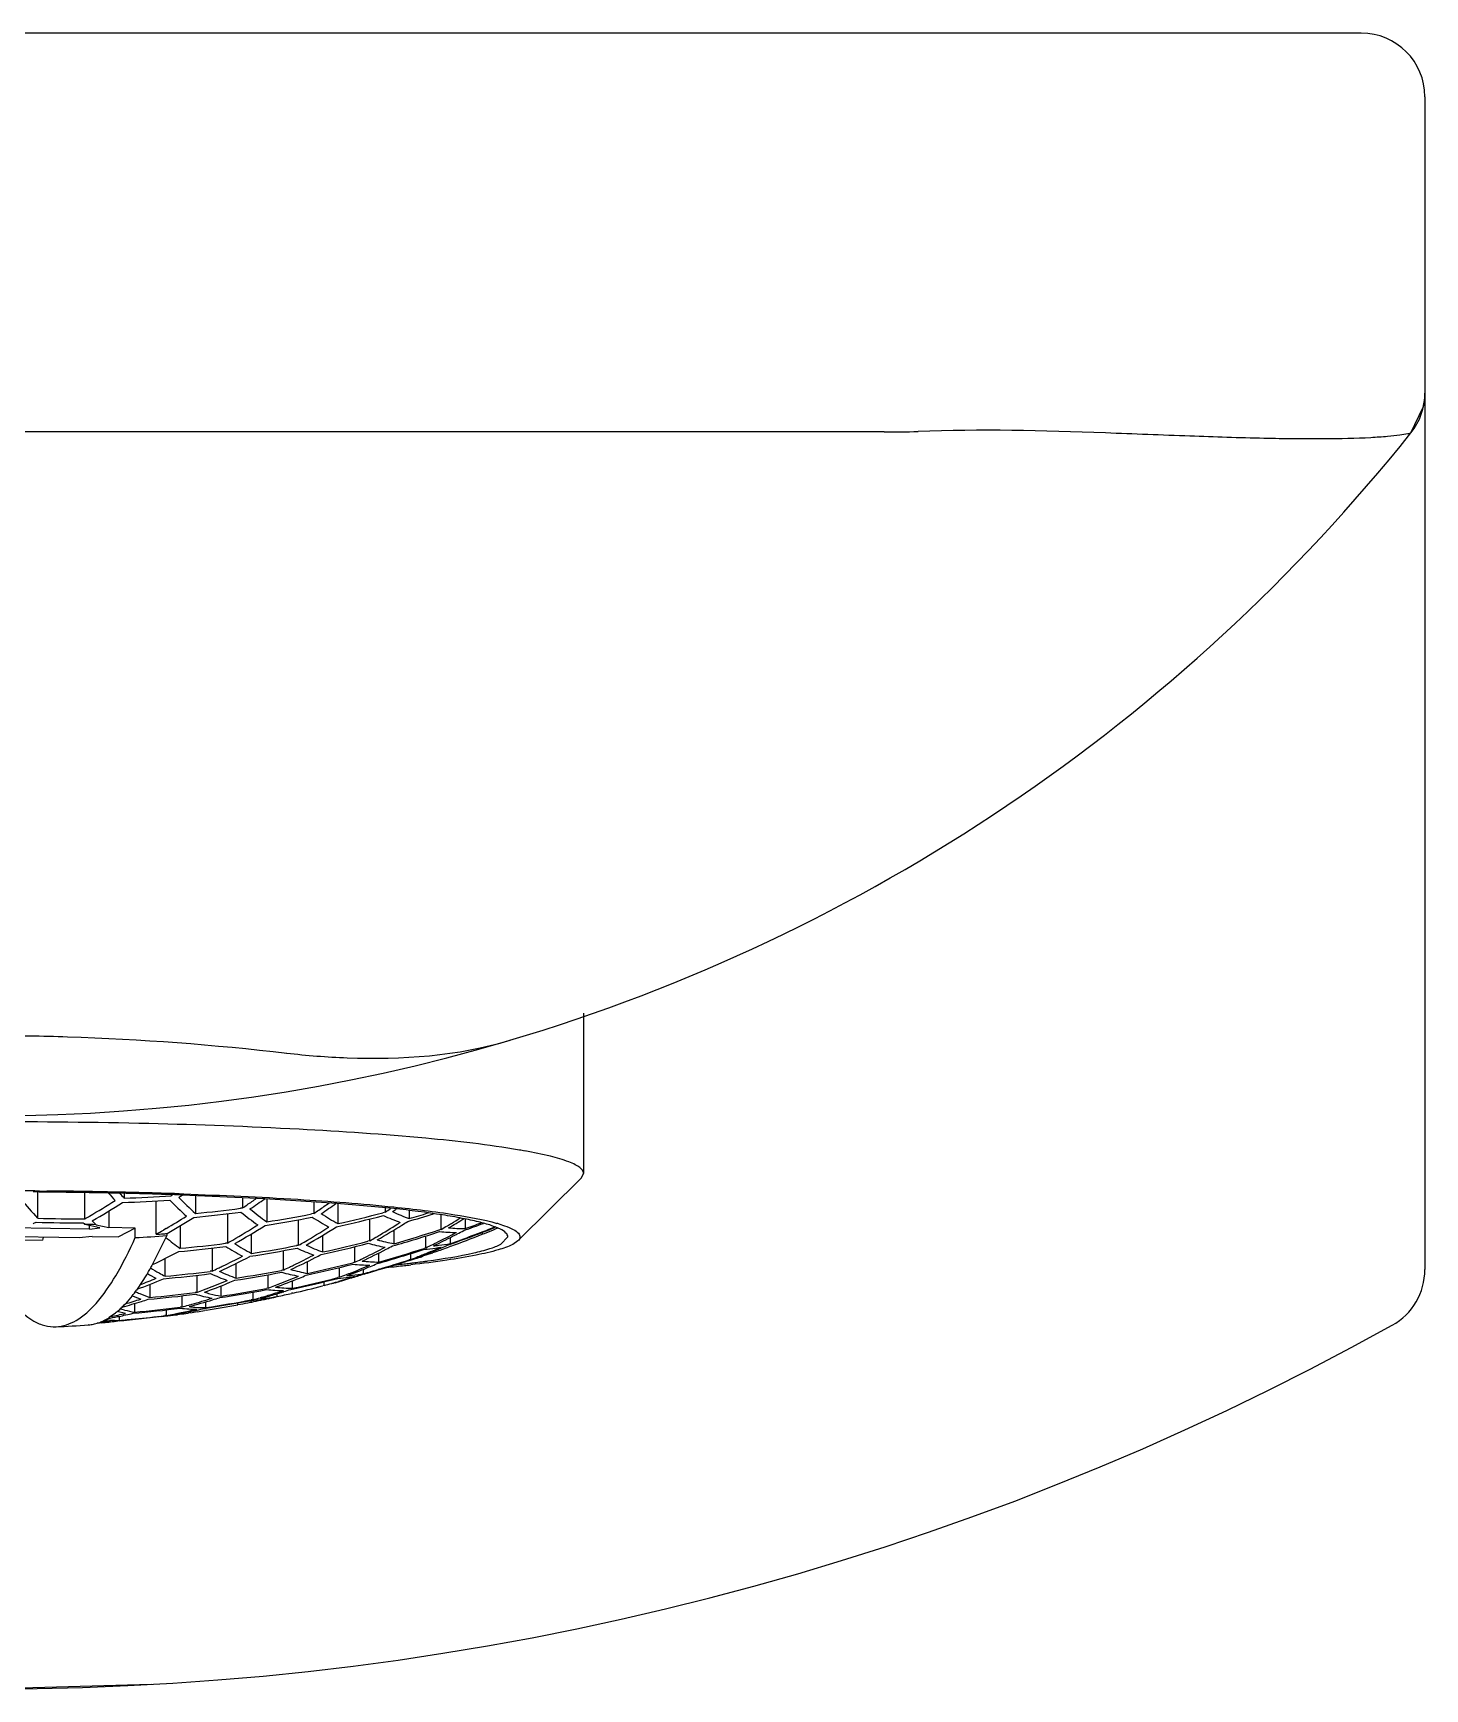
# Model space of a CAD drawing. Header units: millimetres. Extents: x 0 to 460316, y -63250 to 103204.
# Drawn here: x 204540.8 to 204562.65, y 47339.8 to 47365.8 of the extents above; entities that cross this region are included whole.
import ezdxf

# ---------------------------------------------------------------- set-up
doc = ezdxf.new("R2010")
doc.units = ezdxf.units.MM
doc.header["$LTSCALE"] = 25
doc.linetypes.add('HIDDEN', pattern=[9.525, 6.35, -3.175])
doc.layers.add('02___PRT_ALL_AXES', color=7, linetype='Continuous')
doc.layers.add('DEFAULT_2', color=8, linetype='HIDDEN')

msp = doc.modelspace()

# ---------------------------------------------------------------- linework, layer by layer
at = {"color": 7, "linetype": 'Continuous'}
for p, q in [((204561.65, 47365.796), (204518.65, 47365.796)), ((204562.65, 47364.796), (204562.65, 47346.38)), ((204562.647, 47360.071), (204562.65, 47360.143)), ((204562.43, 47359.518), (204562.625, 47359.925)), ((204554.161, 47359.537), (204526.138, 47359.537)), ((204562.431, 47359.519), (204562.43, 47359.518)), ((204549.44, 47350.407), (204549.44, 47347.891)), ((204548.409, 47346.832), (204549.405, 47347.82)), ((204549.405, 47347.82), (204549.44, 47347.891)), ((204540.89, 47347.598), (204540.794, 47347.599)), ((204540.821, 47347.615), (204540.89, 47347.615)), ((204540.867, 47347.188), (204540.867, 47347.598)), ((204540.89, 47347.615), (204540.896, 47347.615)), ((204540.89, 47347.615), (204540.896, 47347.615)), ((204541.007, 47347.597), (204540.89, 47347.598)), ((204540.896, 47347.615), (204541.008, 47347.614)), ((204541.607, 47347.177), (204541.607, 47347.587)), ((204542.225, 47347.576), (204542.225, 47347.503)), ((204543.088, 47347.571), (204543.161, 47347.568)), ((204541.986, 47347.302), (204541.986, 47347.039)), ((204542.726, 47346.934), (204542.726, 47347.458)), ((204542.986, 47347.555), (204542.965, 47347.54)), ((204542.986, 47347.555), (204542.965, 47347.54)), ((204542.965, 47347.555), (204542.965, 47347.54)), ((204543.136, 47347.551), (204543.086, 47347.553)), ((204544.436, 47347.494), (204543.136, 47347.551)), ((204543.344, 47347.543), (204543.344, 47347.263)), ((204544.084, 47347.347), (204544.051, 47347.343)), ((204544.084, 47347.347), (204544.052, 47347.343)), ((204544.084, 47347.511), (204544.084, 47347.347)), ((204545.563, 47347.42), (204544.436, 47347.494)), ((204544.463, 47347.491), (204544.463, 47347.13)), ((204545.203, 47347.446), (204545.203, 47347.261)), ((204546.46, 47347.338), (204545.563, 47347.42)), ((204545.582, 47347.416), (204545.582, 47347.102)), ((204546.322, 47347.35), (204546.322, 47347.282)), ((204546.702, 47347.307), (204546.702, 47347.181)), ((204541.845, 47347.034), (204541.608, 47347.089)), ((204541.679, 47347.017), (204541.679, 47347.073)), ((204541.785, 47347.085), (204541.986, 47347.039)), ((204543.105, 47347.069), (204543.105, 47346.714)), ((204543.845, 47347.257), (204543.845, 47346.796)), ((204544.964, 47346.763), (204544.964, 47347.163)), ((204545.203, 47347.261), (204545.168, 47347.255)), ((204545.203, 47347.261), (204545.168, 47347.255)), ((204546.083, 47346.834), (204546.083, 47347.175)), ((204546.322, 47347.282), (204546.286, 47347.273)), ((204546.322, 47347.282), (204546.286, 47347.273)), ((204547.203, 47347.013), (204547.203, 47347.238)), ((204547.582, 47347.173), (204547.582, 47347.024)), ((204548.055, 47347.054), (204548.037, 47347.047)), ((204548.055, 47347.053), (204548.038, 47347.046)), ((204548.078, 47347.046), (204548.078, 47347.026)), ((204548.106, 47347.098), (204548.199, 47347.068)), ((204541.518, 47346.88), (204540.098, 47346.9)), ((204541.679, 47347.017), (204540.456, 47347.034)), ((204540.528, 47346.85), (204540.942, 47346.844)), ((204541.722, 47346.901), (204541.518, 47346.88)), ((204541.679, 47347.017), (204541.845, 47347.034)), ((204541.722, 47346.901), (204542.136, 47346.895)), ((204542.4, 47347.033), (204541.986, 47347.039)), ((204542.4, 47347.033), (204542.136, 47346.895)), ((204542.4, 47346.883), (204542.4, 47347.033)), ((204542.893, 47346.914), (204542.672, 47346.464)), ((204542.885, 47347.026), (204542.842, 47347.001)), ((204542.885, 47347.026), (204542.842, 47347.001)), ((204542.891, 47346.943), (204542.898, 47346.947)), ((204542.893, 47346.946), (204542.893, 47346.914)), ((204543.845, 47346.796), (204543.814, 47346.792)), ((204543.845, 47346.796), (204543.814, 47346.793)), ((204544.224, 47346.634), (204544.224, 47346.942)), ((204545.344, 47346.657), (204545.344, 47346.919)), ((204546.083, 47346.834), (204546.05, 47346.825)), ((204546.083, 47346.834), (204546.05, 47346.826)), ((204546.463, 47346.786), (204546.463, 47347.003)), ((204546.964, 47346.723), (204546.964, 47346.909)), ((204547.203, 47347.013), (204547.17, 47347.002)), ((204547.203, 47347.013), (204547.17, 47347.002)), ((204547.343, 47346.883), (204547.343, 47346.787)), ((204547.844, 47346.963), (204547.844, 47346.934)), ((204548.078, 47347.026), (204548.05, 47347.015)), ((204548.139, 47346.779), (204548.25, 47346.895)), ((204548.409, 47346.832), (204548.327, 47346.776)), ((204542.866, 47346.555), (204542.866, 47346.276)), ((204543.606, 47346.719), (204543.606, 47346.357)), ((204544.725, 47346.374), (204544.725, 47346.677)), ((204544.964, 47346.763), (204544.932, 47346.756)), ((204544.964, 47346.763), (204544.932, 47346.757)), ((204545.845, 47346.495), (204545.845, 47346.74)), ((204546.224, 47346.499), (204546.224, 47346.641)), ((204546.725, 47346.54), (204546.699, 47346.532)), ((204546.725, 47346.54), (204546.699, 47346.532)), ((204546.725, 47346.54), (204546.725, 47346.632)), ((204546.964, 47346.723), (204546.934, 47346.714)), ((204546.964, 47346.723), (204546.934, 47346.714)), ((204546.968, 47346.624), (204547.001, 47346.637)), ((204546.968, 47346.624), (204547.001, 47346.637)), ((204547.114, 47346.661), (204547.069, 47346.645)), ((204547.104, 47346.679), (204547.104, 47346.657)), ((204547.114, 47346.66), (204547.104, 47346.657)), ((204547.352, 47346.746), (204547.329, 47346.738)), ((204547.352, 47346.746), (204547.329, 47346.738)), ((204542.578, 47346.3), (204542.43, 47346.073)), ((204542.672, 47346.464), (204542.662, 47346.445)), ((204542.672, 47346.464), (204542.662, 47346.446)), ((204543.367, 47346.291), (204543.367, 47346.023)), ((204543.606, 47346.357), (204543.577, 47346.353)), ((204543.606, 47346.357), (204543.577, 47346.353)), ((204543.986, 47346.246), (204543.986, 47346.48)), ((204544.487, 47346.09), (204544.487, 47346.3)), ((204544.725, 47346.374), (204544.695, 47346.368)), ((204544.725, 47346.374), (204544.695, 47346.368)), ((204545.105, 47346.32), (204545.105, 47346.508)), ((204545.606, 47346.261), (204545.578, 47346.254)), ((204545.606, 47346.261), (204545.578, 47346.254)), ((204545.606, 47346.261), (204545.606, 47346.412)), ((204545.845, 47346.495), (204545.814, 47346.487)), ((204545.845, 47346.495), (204545.814, 47346.487)), ((204545.994, 47346.31), (204545.961, 47346.301)), ((204545.994, 47346.31), (204545.961, 47346.301)), ((204545.985, 47346.317), (204545.985, 47346.387)), ((204546.233, 47346.388), (204546.225, 47346.386)), ((204546.233, 47346.388), (204546.225, 47346.386)), ((204546.478, 47346.457), (204546.487, 47346.458)), ((204546.495, 47346.456), (204546.503, 47346.457)), ((204542.43, 47346.073), (204542.419, 47346.058)), ((204542.43, 47346.073), (204542.419, 47346.058)), ((204542.628, 47346.149), (204542.628, 47345.943)), ((204543.367, 47346.023), (204543.339, 47346.019)), ((204543.367, 47346.023), (204543.339, 47346.019)), ((204543.747, 47345.964), (204543.747, 47346.125)), ((204544.248, 47345.909), (204544.248, 47346.027)), ((204544.487, 47346.09), (204544.458, 47346.084)), ((204544.487, 47346.09), (204544.458, 47346.085)), ((204544.627, 47345.957), (204544.627, 47346.002)), ((204544.875, 47346.012), (204544.855, 47346.008)), ((204544.875, 47346.012), (204544.855, 47346.008)), ((204544.866, 47346.087), (204544.866, 47346.203)), ((204545.367, 47346.131), (204545.342, 47346.125)), ((204545.367, 47346.131), (204545.342, 47346.125)), ((204545.367, 47346.131), (204545.367, 47346.19)), ((204545.536, 47346.174), (204545.484, 47346.16)), ((204545.643, 47346.205), (204545.673, 47346.214)), ((204545.643, 47346.205), (204545.673, 47346.214)), ((204545.673, 47346.214), (204545.659, 47346.21)), ((204545.673, 47346.214), (204545.659, 47346.21)), ((204542.164, 47345.763), (204542.169, 47345.762)), ((204542.164, 47345.763), (204542.169, 47345.762)), ((204542.169, 47345.762), (204542.232, 47345.746)), ((204542.349, 47345.966), (204542.244, 47345.844)), ((204542.351, 47345.969), (204542.349, 47345.966)), ((204542.351, 47345.968), (204542.349, 47345.966)), ((204542.389, 47345.848), (204542.389, 47345.712)), ((204542.89, 47345.662), (204542.89, 47345.748)), ((204543.129, 47345.792), (204543.102, 47345.788)), ((204543.129, 47345.792), (204543.102, 47345.788)), ((204543.129, 47345.968), (204543.129, 47345.792)), ((204543.516, 47345.743), (204543.488, 47345.738)), ((204543.516, 47345.743), (204543.488, 47345.738)), ((204543.508, 47345.783), (204543.508, 47345.874)), ((204544.009, 47345.83), (204544.009, 47345.857)), ((204544.228, 47345.871), (204544.211, 47345.867)), ((204544.228, 47345.871), (204544.211, 47345.867)), ((204544.248, 47345.909), (204544.221, 47345.904)), ((204544.248, 47345.909), (204544.221, 47345.904)), ((204541.671, 47345.513), (204541.663, 47345.512)), ((204541.671, 47345.512), (204541.663, 47345.512)), ((204541.867, 47345.544), (204541.799, 47345.537)), ((204541.84, 47345.541), (204541.799, 47345.538)), ((204541.822, 47345.545), (204542.009, 47345.567)), ((204541.867, 47345.544), (204541.84, 47345.541)), ((204542.089, 47345.698), (204541.991, 47345.628)), ((204542.158, 47345.577), (204542.092, 47345.57)), ((204542.158, 47345.577), (204542.092, 47345.57)), ((204542.247, 47345.692), (204542.115, 47345.72)), ((204542.15, 47345.582), (204542.15, 47345.648)), ((204542.221, 47345.663), (204542.252, 47345.67)), ((204542.221, 47345.663), (204542.252, 47345.669)), ((204542.789, 47345.645), (204542.81, 47345.647)), ((204542.789, 47345.645), (204542.81, 47345.647)), ((204542.89, 47345.662), (204542.864, 47345.659)), ((204542.89, 47345.662), (204542.864, 47345.659)), ((204543.269, 47345.704), (204543.229, 47345.698)), ((204543.269, 47345.704), (204543.269, 47345.724))]:
    msp.add_line(p, q, dxfattribs=at)
for centre, radius, start, end in [((204561.65, 47364.796), 1, 0, 90), ((204561.65, 47360.143), 1, 321.3979, 0.0001), ((204561.646, 47360.144), 1.004, 347.3872, 355.8414), ((204554.373, 47367.092), 7.558, 268.3928, 272.4071), ((204540.15, 47377.308), 28.511, 286.5721, 321.3977), ((204546.784, 47338.64), 9.758, 79.7561, 80.2833), ((204540.15, 47252.769), 94.848, 89.59488, 89.99987), ((204540.192, 47258.969), 88.631, 88.84407, 89.47263), ((204540.177, 47255.776), 91.842, 88.88399, 89.48156), ((204540.32, 47263.204), 84.412, 88.12102, 88.88296), ((204547.503, 47352.454), 7.366, 221.4103, 222.6356), ((204540.376, 47267.42), 80.179, 88.06347, 88.85428), ((204547.594, 47352.44), 7.295, 221.8008, 222.6008), ((204546.422, 47352.349), 7.583, 219.8883, 222.8932), ((204535.823, 47357.307), 11.664, 300.1446, 302.4607), ((204535.964, 47357.246), 11.626, 299.6956, 302.4394), ((204541.612, 47366.629), 19.204, 271.7541, 273.9641), ((204541.636, 47366.643), 19.149, 271.7614, 273.9777), ((204547.305, 47351.774), 6.129, 224.5856, 227.9866), ((204536.114, 47357.789), 12.414, 304.1405, 304.4324), ((204547.349, 47351.709), 5.984, 224.5004, 227.9864), ((204541.524, 47366.53), 19.353, 275.3963, 277.5043), ((204537.114, 47357.669), 12.454, 304.0312, 304.4363), ((204537.026, 47357.796), 12.608, 304.4371, 305.262), ((204537.169, 47357.747), 12.566, 304.0274, 305.3064), ((204547.212, 47350.951), 4.707, 230.2282, 234.2761), ((204538.231, 47357.588), 12.459, 304.0249, 304.4587), ((204538.137, 47357.725), 12.626, 304.4597, 305.3564), ((204538.287, 47357.671), 12.565, 304.0337, 305.3161), ((204539.343, 47357.574), 12.435, 304.1407, 304.6043), ((204539.469, 47357.562), 12.413, 304.1598, 304.4854), ((204535.737, 47356.765), 10.908, 297.631, 297.9088), ((204541.496, 47366.613), 19.499, 268.0792, 270.2533), ((204541.52, 47366.627), 19.45, 268.0765, 270.256), ((204546.152, 47351.678), 6.458, 224.9537, 225.2767), ((204535.971, 47357.056), 11.373, 299.7063, 300.1365), ((204540.239, 47279.983), 67.12, 88.68028, 88.83206), ((204546.251, 47351.663), 6.395, 224.9217, 225.7052), ((204536.919, 47357.168), 11.767, 300.4674, 302.277), ((204537.074, 47357.092), 11.698, 299.8597, 302.2696), ((204541.5, 47366.516), 19.401, 275.3808, 277.5797), ((204538.064, 47357.012), 11.738, 299.9765, 302.2162), ((204538.207, 47356.961), 11.688, 299.4964, 302.2198), ((204547.138, 47350.995), 4.822, 230.3206, 234.2702), ((204541.389, 47366.409), 19.575, 278.9614, 281.1606), ((204541.413, 47366.423), 19.533, 278.9828, 281.0838), ((204539.18, 47356.964), 11.727, 300.0503, 302.2674), ((204539.325, 47356.917), 11.67, 299.5539, 302.2831), ((204547.258, 47350.41), 3.821, 237.0228, 241.6082), ((204547.357, 47350.388), 3.734, 236.9299, 241.624), ((204541.279, 47366.309), 19.728, 282.525, 284.7359), ((204541.304, 47366.323), 19.691, 282.5503, 284.658), ((204540.468, 47356.89), 11.563, 299.7137, 301.9466), ((204540.273, 47357.016), 11.723, 300.614, 302.4331), ((204547.602, 47350.007), 3.068, 244.8367, 250.1534), ((204547.742, 47350.06), 3.061, 244.8048, 250.1348), ((204540.313, 47357.143), 11.86, 301.9396, 302.4529), ((204541.169, 47366.218), 19.862, 286.0998, 287.32), ((204541.193, 47366.233), 19.832, 286.1271, 287.023), ((204541.555, 47356.814), 11.312, 299.949, 300.5213), ((204541.507, 47356.897), 11.408, 300.521, 300.8831), ((204540.585, 47365.875), 20.258, 289.4142, 291.6196), ((204541.629, 47356.899), 11.386, 299.9859, 301.3737), ((204540.609, 47365.888), 20.253, 289.4195, 291.5162), ((204541.443, 47357.003), 11.532, 300.8839, 301.695), ((204540.822, 47366.003), 20.167, 289.5109, 290.4419), ((204540.846, 47366.017), 20.152, 289.527, 290.2808), ((204547.386, 47344.676), 2.527, 73.4292, 74.089), ((204546.49, 47345.163), 5.797, 162.6948, 163.143), ((204541.412, 47366.98), 20.121, 272.8122, 274.2192), ((204537.08, 47356.896), 11.45, 299.543, 300.2146), ((204541.39, 47366.715), 19.826, 273.8646, 274.1871), ((204541.548, 47364.584), 17.689, 274.1801, 274.3608), ((204545.852, 47350.58), 4.743, 231.1836, 234.6056), ((204541.291, 47366.397), 19.766, 275.2659, 277.3339), ((204538.21, 47356.763), 11.449, 299.4853, 299.969), ((204546.004, 47349.969), 3.78, 237.2913, 241.9125), ((204539.327, 47356.714), 11.437, 299.5318, 300.043), ((204541.045, 47366.178), 20.022, 282.3259, 284.5023), ((204541.069, 47366.191), 19.996, 282.3431, 284.4252), ((204546.794, 47349.359), 2.669, 253.9937, 259.791), ((204540.442, 47356.73), 11.391, 299.6843, 300.2246), ((204540.394, 47356.813), 11.487, 300.2244, 300.6091), ((204546.934, 47349.407), 2.662, 253.9865, 259.7981), ((204540.934, 47366.086), 20.103, 285.8903, 288.0951), ((204540.958, 47366.1), 20.082, 285.9078, 288.017), ((204542.49, 47356.18), 10.461, 295.9663, 296.2905), ((204542.645, 47356.115), 10.359, 295.3492, 295.9041), ((204542.402, 47356.355), 10.657, 296.2955, 298.2151), ((204546.897, 47349.218), 2.471, 276.3045, 280.4092), ((204542.56, 47356.288), 10.552, 295.9077, 297.6268), ((204547.434, 47349.395), 2.431, 263.9545, 270.1627), ((204547.573, 47349.448), 2.424, 263.975, 270.2012), ((204540.372, 47365.761), 20.255, 290.1589, 291.6486), ((204542.465, 47356.472), 10.759, 297.6234, 298.2488), ((204544.501, 47355.741), 9.42, 290.7867, 291.8045), ((204544.469, 47355.822), 9.507, 291.8034, 292.1273), ((204538.063, 47356.248), 10.819, 295.2037, 297.6322), ((204541.267, 47366.383), 19.803, 275.2545, 277.4082), ((204539.197, 47356.141), 10.784, 294.8152, 297.6399), ((204539.044, 47356.219), 10.867, 295.7558, 297.6291), ((204545.904, 47350), 3.865, 237.3708, 241.8896), ((204541.155, 47366.277), 19.922, 278.7896, 280.9492), ((204541.18, 47366.291), 19.891, 278.8048, 280.8733), ((204540.338, 47356.083), 10.696, 294.9011, 297.1766), ((204540.163, 47356.199), 10.833, 295.8403, 297.721), ((204546.256, 47349.554), 3.128, 245.0988, 250.3061), ((204546.396, 47349.597), 3.122, 245.075, 250.2923), ((204540.226, 47356.305), 10.945, 297.1702, 297.7319), ((204541.404, 47355.996), 10.488, 295.0505, 295.6684), ((204541.369, 47356.068), 10.568, 295.6681, 296.0128), ((204541.46, 47356.131), 10.619, 295.08, 297.3499), ((204541.283, 47356.243), 10.763, 296.0177, 297.9135), ((204540.697, 47365.958), 20.245, 285.77, 287.9579), ((204540.722, 47365.971), 20.235, 285.7786, 287.88), ((204540.46, 47365.828), 20.285, 286.5189, 287.9162), ((204540.485, 47365.842), 20.285, 286.4609, 287.8382), ((204541.346, 47356.355), 10.87, 297.3436, 297.9353), ((204544.103, 47355.139), 8.997, 286.4125, 286.781), ((204546.056, 47349.085), 2.637, 284.136, 285.7608), ((204544.091, 47355.18), 9.04, 286.7811, 287.2552), ((204543.376, 47355.518), 9.582, 290.4574, 291.1835), ((204546.04, 47349.142), 2.697, 285.764, 288.0566), ((204543.352, 47355.58), 9.648, 291.183, 291.4751), ((204546.195, 47349.133), 2.638, 284.1951, 286.1722), ((204543.501, 47355.517), 9.545, 290.4868, 290.8977), ((204546.024, 47349.192), 2.75, 288.0519, 288.8015), ((204543.332, 47355.63), 9.702, 291.4753, 291.99), ((204543.482, 47355.566), 9.597, 290.8977, 291.2955), ((204546.172, 47349.212), 2.719, 286.1793, 289.2696), ((204546.76, 47349.148), 2.455, 274.1879, 278.3075), ((204542.525, 47356.107), 10.38, 295.3158, 295.9667), ((204543.296, 47355.72), 9.799, 291.9907, 292.8826), ((204543.437, 47355.68), 9.719, 291.508, 292.5188), ((204546.9, 47349.187), 2.44, 274.2271, 276.2974), ((204543.255, 47355.817), 9.905, 292.8821, 293.4835), ((204546.755, 47349.182), 2.489, 278.3053, 280.3461), ((204540.37, 47365.766), 20.261, 289.4423, 289.746), ((204543.403, 47355.763), 9.81, 292.5177, 292.8152), ((204543.375, 47355.829), 9.881, 292.8157, 293.5193), ((204540.37, 47365.764), 20.259, 289.746, 290.0904), ((204539.072, 47348.408), 4.091, 328.9789, 329.289), ((204538.734, 47348.607), 4.484, 329.3128, 331.1705), ((204544.474, 47349.554), 3.744, 239.7785, 242.1472), ((204544.698, 47349.727), 3.907, 238.202, 240.4765), ((204544.598, 47349.551), 3.705, 240.4828, 242.1365), ((204541.032, 47366.252), 20.097, 275.1651, 277.2867), ((204541.057, 47366.266), 20.072, 275.1729, 277.2131), ((204544.908, 47349.2), 3.173, 245.2904, 250.4176), ((204539.164, 47355.97), 10.59, 294.8003, 295.3628), ((204539.13, 47356.041), 10.669, 295.3626, 295.7511), ((204545.048, 47349.232), 3.169, 245.2735, 250.4077), ((204540.92, 47366.147), 20.165, 278.6729, 280.8057), ((204540.944, 47366.161), 20.145, 278.6827, 280.7303), ((204541.041, 47355.515), 10.035, 291.0492, 293.005), ((204545.449, 47348.958), 2.724, 254.0521, 259.7325), ((204540.284, 47355.951), 10.557, 294.8811, 295.4699), ((204540.249, 47356.023), 10.637, 295.4697, 295.8356), ((204545.589, 47348.996), 2.719, 254.0469, 259.7378), ((204541.123, 47355.605), 10.12, 292.3793, 293.0174), ((204540.809, 47366.049), 20.214, 282.1991, 284.3536), ((204540.833, 47366.062), 20.199, 282.2091, 284.2769), ((204545.414, 47348.739), 2.502, 273.8307, 277.8694), ((204542.247, 47355.38), 9.718, 290.2172, 290.9093), ((204542.224, 47355.441), 9.783, 290.9089, 291.219), ((204542.366, 47355.389), 9.703, 290.2384, 290.8867), ((204545.555, 47348.768), 2.489, 273.8587, 275.8865), ((204542.921, 47355.129), 9.325, 287.5771, 288.2687), ((204545.409, 47348.771), 2.534, 277.8676, 279.8701), ((204542.166, 47355.588), 9.941, 291.2235, 293.2005), ((204543.056, 47355.087), 9.251, 287.2625, 287.5512), ((204545.552, 47348.797), 2.518, 275.8929, 279.917), ((204546.089, 47348.942), 2.491, 263.7867, 269.8466), ((204542.31, 47355.533), 9.857, 290.8895, 292.5561), ((204543.039, 47355.141), 9.307, 287.5517, 288.2907), ((204540.244, 47365.724), 20.247, 286.1078, 286.4027), ((204540.458, 47365.835), 20.292, 285.7334, 286.5189), ((204546.229, 47348.984), 2.485, 263.8019, 269.8753), ((204540.483, 47365.848), 20.292, 285.7334, 286.4377), ((204540.245, 47365.72), 20.243, 286.4993, 287.1267), ((204542.248, 47355.684), 10.021, 292.5535, 293.2219), ((204543.716, 47373.252), 26.966, 275.5904, 275.9312), ((204544.135, 47367.951), 21.624, 276.2863, 276.5927), ((204543.96, 47370.905), 24.606, 275.932, 276.22), ((204544.114, 47355.103), 8.96, 286.0274, 286.4125), ((204544.333, 47366.235), 19.897, 276.5933, 276.8605), ((204544.16, 47369.064), 22.755, 276.2205, 276.4712), ((204544.475, 47365.051), 18.705, 276.8616, 277.0224), ((204544.626, 47363.83), 17.474, 277.0206, 277.3499), ((204544.801, 47362.478), 16.111, 277.3508, 277.6159), ((204544.936, 47361.461), 15.085, 277.6164, 277.8376), ((204561.65, 47346.38), 1, 299.1149, 0), ((204540.336, 47347.567), 2.572, 321.5696, 324.0737), ((204543.727, 47349.03), 3.277, 246.0979, 247.4485), ((204538.93, 47355.514), 10.069, 290.3411, 292.861), ((204543.674, 47348.9), 3.137, 247.437, 250.5158), ((204538.787, 47355.587), 10.139, 291.3579, 292.8565), ((204540.821, 47366.137), 20.275, 275.1127, 277.136), ((204539.999, 47355.298), 9.868, 289.9599, 290.5978), ((204539.976, 47355.358), 9.932, 290.5975, 290.9445), ((204540.076, 47355.402), 9.977, 289.9724, 292.2905), ((204544.257, 47348.741), 2.824, 254.1164, 255.9568), ((204539.919, 47355.506), 10.091, 290.9489, 292.8925), ((204544.234, 47348.648), 2.728, 255.9477, 259.7143), ((204540.683, 47366.019), 20.308, 278.6059, 280.7232), ((204540.708, 47366.033), 20.298, 278.6107, 280.648), ((204540, 47355.591), 10.181, 292.285, 292.8966), ((204544.742, 47348.587), 2.536, 263.6644, 269.6163), ((204541.951, 47354.899), 9.291, 285.7769, 287.0987), ((204541.122, 47355.308), 9.813, 290.0539, 290.717), ((204541.805, 47354.985), 9.399, 286.5876, 288.0975), ((204541.099, 47355.368), 9.877, 290.7166, 291.0448), ((204541.2, 47355.416), 9.916, 290.0733, 292.3847), ((204544.882, 47348.62), 2.532, 263.6753, 269.6367), ((204540.356, 47365.815), 20.312, 282.1387, 282.7961), ((204541.926, 47354.981), 9.377, 287.0972, 287.4017), ((204541.909, 47355.034), 9.432, 287.4021, 288.1108), ((204540.571, 47365.922), 20.307, 282.1387, 284.2828), ((204540.596, 47365.935), 20.302, 282.142, 284.206), ((204540.358, 47365.806), 20.303, 282.8533, 284.2097), ((204542.992, 47354.893), 9.078, 285.1667, 285.9244), ((204542.978, 47354.942), 9.129, 285.924, 286.2082), ((204543.11, 47354.906), 9.062, 285.1832, 285.9166), ((204542.968, 47354.977), 9.166, 286.2084, 286.6561), ((204544.846, 47348.772), 2.688, 284.8836, 285.6561), ((204544.834, 47348.812), 2.73, 285.6594, 287.5787), ((204542.947, 47355.046), 9.237, 286.6567, 287.5774), ((204543.096, 47354.955), 9.113, 285.9162, 286.2266), ((204543.074, 47355.031), 9.192, 286.4266, 287.2631), ((204541.179, 47346.82), 1.444, 310.369, 314.6146), ((204539.7, 47354.876), 9.42, 285.3514, 287.2779), ((204541, 47347.003), 1.7, 314.5708, 317.0043), ((204542.87, 47348.35), 2.682, 256.2237, 259.6595), ((204539.557, 47354.968), 9.513, 286.3991, 287.9347), ((204543.528, 47348.865), 3.126, 247.8805, 250.5261), ((204540.559, 47365.997), 20.383, 275.081, 277.1725), ((204540.584, 47366.01), 20.378, 275.0825, 277.099), ((204539.659, 47355.008), 9.559, 287.2749, 287.9358), ((204540.796, 47366.123), 20.29, 275.1082, 277.2094), ((204543.392, 47348.34), 2.582, 263.5879, 266.6864), ((204541.366, 47354.488), 8.957, 281.278, 282.9074), ((204540.735, 47354.755), 9.277, 284.9531, 285.6585), ((204540.721, 47354.803), 9.327, 285.6582, 285.9711), ((204543.39, 47348.308), 2.55, 266.6893, 269.4721), ((204540.829, 47354.837), 9.355, 284.9644, 287.3156), ((204543.534, 47348.37), 2.587, 263.5971, 265.5481), ((204540.687, 47354.921), 9.45, 285.975, 287.9888), ((204541.485, 47354.485), 8.941, 281.8738, 282.1688), ((204543.531, 47348.336), 2.553, 265.5461, 269.4823), ((204544.1, 47348.652), 2.764, 254.0935, 259.6911), ((204541.476, 47354.526), 8.983, 282.1691, 282.9127), ((204540.445, 47365.894), 20.351, 278.5854, 280.698), ((204540.47, 47365.907), 20.352, 278.5854, 280.6226), ((204540.231, 47365.778), 20.303, 279.3116, 280.7234), ((204540.782, 47354.99), 9.516, 287.3112, 287.9942), ((204542.522, 47354.424), 8.722, 279.8199, 280.8822), ((204542.513, 47354.47), 8.768, 280.8815, 281.1649), ((204540.15, 47366.444), 20.974, 281.164, 281.2124), ((204544.065, 47348.428), 2.537, 273.5777, 277.5588), ((204542.502, 47354.523), 8.823, 281.2814, 282.2241), ((204541.861, 47354.792), 9.199, 285.0363, 285.7655), ((204541.848, 47354.841), 9.249, 285.7651, 286.0634), ((204541.979, 47354.8), 9.188, 285.0476, 285.7758), ((204544.206, 47348.448), 2.526, 273.5958, 275.5933), ((204542.492, 47354.568), 8.869, 282.2235, 282.4763), ((204544.061, 47348.458), 2.567, 277.5573, 279.5325), ((204541.836, 47354.881), 9.291, 286.0636, 286.5856), ((204542.486, 47354.598), 8.9, 282.4765, 282.9876), ((204544.203, 47348.475), 2.553, 275.5993, 279.5654), ((204542.606, 47354.599), 8.877, 282.2309, 282.9985), ((204540.15, 47384.984), 45.187, 240.8851, 299.1149), ((204540.15, 47366.938), 21.48, 272.6838, 274.0395), ((204541.621, 47346.098), 0.587, 274.8917, 276.5092), ((204541.618, 47346.119), 0.609, 276.5509, 283.5272), ((204541.61, 47346.157), 0.648, 283.5064, 287.0311), ((204541.6, 47346.187), 0.679, 287.0252, 289.4629), ((204541.582, 47346.237), 0.733, 289.5035, 294.6787), ((204541.12, 47353.064), 7.557, 275.679, 276.5573), ((204541.552, 47346.303), 0.805, 294.6508, 297.584), ((204542.037, 47348.144), 2.577, 266.6935, 267.2362), ((204542.036, 47348.133), 2.566, 267.2353, 269.3831), ((204541.52, 47346.365), 0.875, 297.5896, 300.6978), ((204542.179, 47348.179), 2.597, 264.5638, 265.8821), ((204540.377, 47354.385), 8.915, 280.2727, 281.273), ((204541.486, 47346.422), 0.941, 300.6827, 302.4151), ((204541.357, 47350.934), 5.414, 276.6358, 276.9233), ((204542.178, 47348.153), 2.571, 265.8798, 269.3868), ((204540.869, 47354.867), 9.377, 276.9896, 277.7017), ((204540.24, 47354.486), 9.02, 281.3301, 282.86), ((204541.295, 47346.686), 1.267, 308.8125, 310.3057), ((204540.365, 47354.445), 8.977, 281.2727, 281.937), ((204540.32, 47365.872), 20.378, 275.0825, 277.1745), ((204540.344, 47365.893), 20.39, 275.0811, 275.7782), ((204540.105, 47365.764), 20.291, 275.8086, 276.0342), ((204540.35, 47354.515), 9.048, 282.1383, 282.8621), ((204540.345, 47365.88), 20.378, 275.7781, 277.1007), ((204541.994, 47354.12), 8.513, 275.5025, 275.8755), ((204542.712, 47348.209), 2.56, 273.4164, 277.3608), ((204541.992, 47354.137), 8.53, 275.8754, 276.2161), ((204541.393, 47354.347), 8.814, 279.7746, 280.5343), ((204541.387, 47354.383), 8.85, 280.534, 280.8241), ((204541.513, 47354.339), 8.792, 279.7781, 280.1786), ((204542.854, 47348.22), 2.55, 273.4257, 275.4034), ((204542.71, 47348.229), 2.58, 277.3579, 277.9965), ((204541.382, 47354.41), 8.877, 280.8242, 281.2761), ((204541.509, 47354.364), 8.818, 280.1786, 280.5168), ((204542.852, 47348.24), 2.571, 275.4062, 278.4456), ((204541.504, 47354.387), 8.841, 280.5168, 280.8289), ((204541.495, 47354.435), 8.89, 280.8296, 281.8745), ((204540.229, 47365.791), 20.316, 278.606, 278.9009), ((204540.23, 47365.788), 20.313, 278.9009, 279.2312)]:
    msp.add_arc(centre, radius, start, end, dxfattribs=at)
for points, knots in [([(204562.43, 47359.518), (204562.417, 47359.507), (204562.354, 47359.501), (204562.236, 47359.476), (204562.041, 47359.459), (204561.65, 47359.431), (204561.002, 47359.419), (204560.055, 47359.43), (204558.906, 47359.468), (204557.097, 47359.541), (204555.671, 47359.581), (204554.691, 47359.54)], [0, 0, 0, 0, 0.006786, 0.022819, 0.047925, 0.081848, 0.174857, 0.298594, 0.448713, 0.619855, 1, 1, 1, 1]), ([(204548.431, 47348.258), (204547.944, 47348.342), (204546.791, 47348.47), (204544.851, 47348.601), (204542.552, 47348.684), (204540.07, 47348.711), (204537.594, 47348.68), (204535.313, 47348.594), (204533.4, 47348.46), (204532.27, 47348.33), (204531.796, 47348.246)], [0, 0, 0, 0, 0.088811, 0.208445, 0.349969, 0.502692, 0.655043, 0.795479, 0.913395, 1, 1, 1, 1]), ([(204549.44, 47347.891), (204549.44, 47347.927), (204549.389, 47347.983), (204549.303, 47348.032), (204549.149, 47348.098), (204548.885, 47348.171), (204548.653, 47348.219), (204548.519, 47348.243)], [0, 0, 0, 0, 0.106401, 0.190898, 0.300446, 0.597862, 1, 1, 1, 1]), ([(204543.161, 47347.568), (204543.759, 47347.548), (204544.859, 47347.498), (204545.957, 47347.415), (204546.457, 47347.364)], [0, 0, 0, 0, 0.543514, 1, 1, 1, 1]), ([(204546.457, 47347.364), (204546.779, 47347.331), (204547.322, 47347.265), (204547.863, 47347.168), (204548.078, 47347.106)], [0, 0, 0, 0, 0.590601, 1, 1, 1, 1]), ([(204548.25, 47346.895), (204548.25, 47346.917), (204548.215, 47346.971), (204548.12, 47347.024), (204547.974, 47347.081), (204547.773, 47347.136), (204547.518, 47347.19), (204547.075, 47347.266), (204546.716, 47347.31), (204546.46, 47347.338)], [0, 0, 0, 0, 0.035298, 0.091216, 0.173887, 0.284629, 0.423398, 0.589589, 1, 1, 1, 1]), ([(204548.199, 47347.068), (204548.246, 47347.052), (204548.322, 47347.02), (204548.412, 47346.966), (204548.453, 47346.89), (204548.425, 47346.848), (204548.409, 47346.832)], [0, 0, 0, 0, 0.389958, 0.65315, 0.822573, 1, 1, 1, 1]), ([(204541.155, 47345.482), (204541.265, 47345.487), (204541.509, 47345.575), (204541.823, 47345.87), (204542.13, 47346.317), (204542.308, 47346.679), (204542.4, 47346.883)], [0, 0, 0, 0, 0.168985, 0.380795, 0.655194, 1, 1, 1, 1]), ([(204548.327, 47346.776), (204548.255, 47346.738), (204548.064, 47346.675), (204547.717, 47346.596), (204547.258, 47346.52), (204546.914, 47346.476), (204546.724, 47346.455)], [0, 0, 0, 0, 0.148568, 0.36608, 0.651053, 1, 1, 1, 1]), ([(204546.993, 47346.517), (204547.236, 47346.551), (204547.564, 47346.602), (204547.944, 47346.699), (204548.084, 47346.75), (204548.139, 47346.779)], [0, 0, 0, 0, 0.622587, 0.842412, 1, 1, 1, 1]), ([(204540.464, 47345.873), (204540.562, 47345.756), (204540.72, 47345.602), (204540.974, 47345.493), (204541.097, 47345.479), (204541.155, 47345.482)], [0, 0, 0, 0, 0.556401, 0.785546, 1, 1, 1, 1])]:
    msp.add_open_spline(points, degree=3, knots=knots, dxfattribs=at)
msp.add_open_spline([(204546.48, 47346.454), (204546.485, 47346.455), (204546.49, 47346.456), (204546.495, 47346.456)], degree=3, dxfattribs=at)
at = {"layer": '02___PRT_ALL_AXES', "color": 7, "linetype": 'Continuous'}
for points, knots in [([(204540.15, 47350.056), (204540.545, 47350.056), (204542.09, 47350.031), (204543.634, 47349.913), (204544.777, 47349.78)], [0, 0, 0, 0, 0.255725, 1, 1, 1, 1]), ([(204544.776, 47349.78), (204545.092, 47349.744), (204546.261, 47349.649), (204547.461, 47349.736), (204548.282, 47349.981)], [0, 0, 0, 0, 0.270619, 1, 1, 1, 1])]:
    msp.add_open_spline(points, degree=3, knots=knots, dxfattribs=at)
at = {"layer": 'DEFAULT_2', "color": 8, "linetype": 'HIDDEN'}
msp.add_line((204542.65, 47339.866), (204540.15, 47339.796), dxfattribs=at)
msp.add_arc((204540.15, 47377.301), 28.505, 269.9985, 286.5883, dxfattribs=at)

doc.saveas('drawing.dxf')
